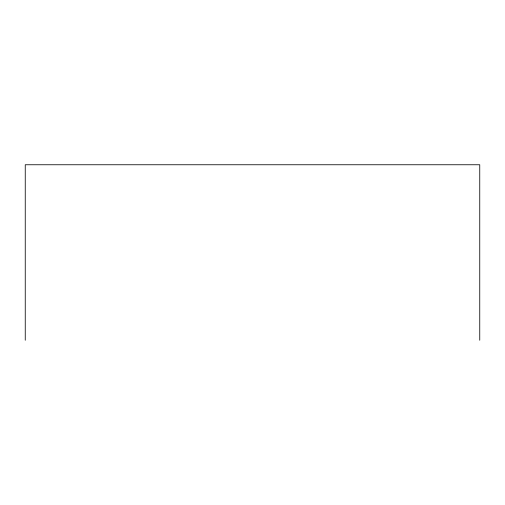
<?xml version="1.0" encoding="UTF-8"?>
<svg xmlns="http://www.w3.org/2000/svg" width="505" height="505" viewBox="0 0 505 505"><rect width="100%" height="100%" fill="white"/><g stroke="black" fill="none" stroke-linecap="round" stroke-linejoin="round"><path stroke-width="0.76" d="M479.75 340.244L479.75 164.756L25.25 164.756L25.25 340.244"/></g></svg>
